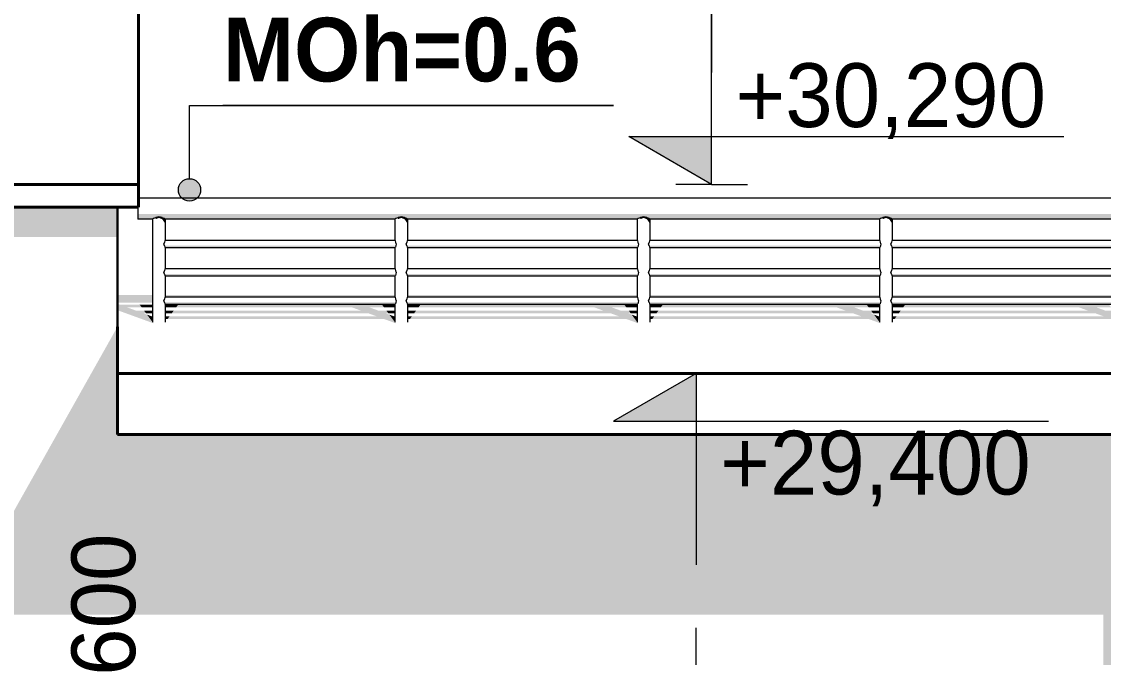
# Model space of a CAD drawing. Extents: x 433743 to 1380979, y -3599 to 36112.
# Drawn here: x 490608 to 495699, y 28062 to 31052 of the extents above; entities that cross this region are included whole.
import ezdxf
from ezdxf.enums import TextEntityAlignment as Align

# ---------------------------------------------------------------- set-up
doc = ezdxf.new("R2010")
doc.units = 0
doc.header["$MEASUREMENT"] = 0
for name, color, linetype, lineweight in [('0_Ном_пера__1', 7, 'Continuous', 13), ('0_Ном_пера__120', 7, 'Continuous', 13), ('Интерьер- Перегородка_Ном_пера__41', 7, 'Continuous', 30), ('Интерьер- Перегородка_Ном_пера__7', 7, 'Continuous', 5), ('Крыши_Ном_пера__61', 7, 'Continuous', 40), ('Крыши_Ном_пера__7', 7, 'Continuous', 5), ('Мебель_Ном_пера__1', 7, 'Continuous', 13), ('Мебель_Ном_пера__7', 7, 'Continuous', 5)]:
    doc.layers.add(name, color=color, linetype=linetype, lineweight=lineweight)
doc.layers.add('0_Ном_пера__98', color=7, linetype='Continuous', lineweight=13, true_color=0x001f3e)
for name, color, linetype in [('Интерьер- Перегородка', 7, 'Continuous'), ('Крыши', 7, 'Continuous'), ('Мебель', 7, 'Continuous')]:
    doc.layers.add(name, color=color, linetype=linetype)
doc.styles.add('СГЕНЕРИР_СТИЛЬ_1', font='')
doc.styles.add('СГЕНЕРИР_СТИЛЬ_2', font='')
doc.styles.add('СГЕНЕРИР_СТИЛЬ_3', font='')
doc.styles.get('СГЕНЕРИР_СТИЛЬ_1').set_extended_font_data('Century Gothic')
doc.styles.get('СГЕНЕРИР_СТИЛЬ_2').set_extended_font_data('Century Gothic', bold=True)
doc.styles.get('СГЕНЕРИР_СТИЛЬ_3').set_extended_font_data('Arial Unicode MS Кириллический')
doc.dimstyles.new('СГЕНЕРИР_СТИЛЬ__1', dxfattribs={"dimtxt": 300, "dimasz": 142.5, "dimexe": 0.18, "dimexo": 300, "dimgap": 0.09, "dimtad": 3, "dimdec": 0, "dimzin": 0, "dimdsep": 46, "dimtxsty": 'СГЕНЕРИР_СТИЛЬ_3', "dimblk": 'ARROWHEAD_6', "dimblk1": 'ARROWHEAD_6', "dimblk2": 'ARROWHEAD_6', "dimcen": 0.09, "dimclrd": 256, "dimclre": 256, "dimclrt": 256, "dimadec": 0, "dimazin": 0, "dimtfac": 1, "dimtdec": 4, "dimtmove": 0, "dimatfit": 3, "dimfxl": 0, "dimtolj": 1, "dimtzin": 0, "dimarcsym": 0})
doc.dimstyles.new('СГЕНЕРИР_СТИЛЬ__2', dxfattribs={"dimtxt": 300, "dimasz": 142.5, "dimexe": 0.18, "dimexo": 300, "dimgap": 0.09, "dimtad": 1, "dimdec": 0, "dimzin": 0, "dimdsep": 46, "dimtxsty": 'СГЕНЕРИР_СТИЛЬ_3', "dimblk": 'ARROWHEAD_6', "dimblk1": 'ARROWHEAD_6', "dimblk2": 'ARROWHEAD_6', "dimcen": 0.09, "dimclrd": 256, "dimclre": 256, "dimclrt": 256, "dimadec": 0, "dimazin": 0, "dimtfac": 1, "dimtdec": 4, "dimtmove": 0, "dimatfit": 3, "dimfxl": 0, "dimtolj": 1, "dimtzin": 0, "dimarcsym": 0})

# ---------------------------------------------------------------- blocks, each defined once
blk = doc.blocks.new('Элемент разреза_694', base_point=(133390.9, 0))
at = {"layer": 'Мебель_Ном_пера__7', "linetype": 'Continuous'}
for points in [[(491154.4, 30129.4), (491238.5, 30129.4), (491239.4, 30130.4), (491254.4, 30134.4), (491269.4, 30130.4), (491270.4, 30129.4), (492378.9, 30129.4), (492379.8, 30130.4), (492394.8, 30134.4), (492409.8, 30130.4), (492410.8, 30129.4), (493519.2, 30129.4), (493520.2, 30130.4), (493535.2, 30134.4), (493550.2, 30130.4), (493551.2, 30129.4), (494659.6, 30129.4), (494660.6, 30130.4), (494675.6, 30134.4), (494690.6, 30130.4), (494691.6, 30129.4), (495800, 30129.4), (495801, 30130.4), (495816, 30134.4), (495831, 30130.4), (495832, 30129.4), (496940.4, 30129.4), (496941.4, 30130.4), (496956.4, 30134.4), (496971.4, 30130.4), (496972.4, 30129.4), (497056.4, 30129.4), (497056.4, 30147.7), (491154.4, 30147.7)], [(491154.4, 30122.7), (491224.4, 30122.7), (491228.5, 30126.7), (491238.5, 30129.4), (491154.4, 30129.4)], [(491224.4, 30122.7), (491224.4, 29638.8), (491228.5, 29633.4), (491228.5, 30126.7)], [(491239.4, 30130.4), (491239.4, 30129.6), (491254.4, 30130.7), (491254.4, 30134.4)], [(491239.4, 30129.6), (491239.4, 30123.2), (491254.4, 30128.9), (491254.4, 30130.7)], [(491269.4, 30130.4), (491254.4, 30134.4), (491254.4, 30128.9), (491269.4, 30123.2)], [(491269.4, 30130.4), (491269.4, 30123.2), (491273.5, 30117.5), (491273.5, 30128.6), (491270.4, 30129.4)], [(492378.9, 30129.4), (491270.4, 30129.4), (491280.4, 30126.7), (491284.4, 30122.7), (492364.8, 30122.7), (492368.9, 30126.7)], [(491273.5, 30117.5), (491280.4, 30107.6), (491280.4, 30126.7), (491273.5, 30128.6)], [(491284.4, 30122.7), (491280.4, 30126.7), (491280.4, 30107.6), (491284.4, 30086.4)], [(492364.8, 30122.7), (492364.8, 30024.3), (492367.2, 30022), (492368.9, 30015.7), (492368.9, 30126.7)], [(492379.8, 30130.4), (492379.8, 30123.2), (492394.8, 30128.9), (492394.8, 30134.4)], [(492409.8, 30130.4), (492394.8, 30134.4), (492394.8, 30128.9), (492409.8, 30123.2)], [(492409.8, 30130.4), (492409.8, 30123.2), (492413.9, 30117.5), (492413.9, 30128.6), (492410.8, 30129.4)], [(492410.8, 30129.4), (492420.8, 30126.7), (492424.8, 30122.7), (493505.2, 30122.7), (493509.2, 30126.7), (493519.2, 30129.4)], [(492420.8, 30126.7), (492413.9, 30128.6), (492413.9, 30117.5), (492420.8, 30107.6)], [(492420.8, 30107.6), (492424.8, 30086.4), (492424.8, 30122.7), (492420.8, 30126.7)], [(493505.2, 30122.7), (493505.2, 30024.3), (493507.6, 30022), (493509.2, 30015.7), (493509.2, 30126.7)], [(493520.2, 30130.4), (493520.2, 30123.2), (493535.2, 30128.9), (493535.2, 30134.4)], [(493535.2, 30128.9), (493550.2, 30123.2), (493550.2, 30130.4), (493535.2, 30134.4)], [(493550.2, 30123.2), (493554.2, 30117.5), (493554.2, 30128.6), (493551.2, 30129.4), (493550.2, 30130.4)], [(493551.2, 30129.4), (493561.2, 30126.7), (493565.2, 30122.7), (494645.6, 30122.7), (494649.6, 30126.7), (494659.6, 30129.4)], [(493554.2, 30117.5), (493561.2, 30107.6), (493561.2, 30126.7), (493554.2, 30128.6)], [(493565.2, 30122.7), (493561.2, 30126.7), (493561.2, 30107.6), (493565.2, 30086.4)], [(494649.6, 30126.7), (494645.6, 30122.7), (494645.6, 30024.3), (494648, 30022), (494649.6, 30015.7)], [(494660.6, 30130.4), (494660.6, 30123.2), (494675.6, 30128.9), (494675.6, 30134.4)], [(494675.6, 30128.9), (494690.6, 30123.2), (494690.6, 30130.4), (494675.6, 30134.4)], [(494690.6, 30123.2), (494694.6, 30117.5), (494694.6, 30128.6), (494691.6, 30129.4), (494690.6, 30130.4)], [(494691.6, 30129.4), (494701.6, 30126.7), (494705.6, 30122.7), (495786, 30122.7), (495790, 30126.7), (495800, 30129.4)], [(494694.6, 30117.5), (494701.6, 30107.6), (494701.6, 30126.7), (494694.6, 30128.6)], [(494701.6, 30126.7), (494701.6, 30107.6), (494705.6, 30086.4), (494705.6, 30122.7)], [(491280.4, 29997.9), (491282.1, 29991.7), (492367.2, 29991.7), (492368.9, 29997.9), (492369, 29998.1), (491280.3, 29998.1)], [(491280.3, 29998.1), (491280.4, 29997.9), (491280.4, 29997.9)], [(491280.4, 29997.9), (491280.4, 29997.9), (491284.4, 29976.7), (491284.4, 29989.3), (491282.1, 29991.7)], [(491284.4, 29989.3), (492364.8, 29989.3), (492367.2, 29991.7), (491282.1, 29991.7)], [(492353.9, 30024.3), (492362.6, 30022), (492367.2, 30022), (492364.8, 30024.3)], [(492368.9, 30015.7), (492367.2, 30022), (492362.6, 30022)], [(492367.2, 29991.7), (492364.8, 29989.3), (492364.8, 29891), (492367.2, 29888.7), (492368.9, 29882.4), (492368.9, 29997.9)], [(492420.8, 29997.9), (492422.5, 29991.7), (493507.6, 29991.7), (493509.2, 29997.9), (493509.4, 29998.1), (492420.7, 29998.1)], [(492420.8, 29997.9), (492420.7, 29998.1), (492420.8, 29997.9)], [(492422.5, 29991.7), (492420.8, 29997.9), (492420.8, 29997.9), (492424.8, 29976.7), (492424.8, 29989.3)], [(492424.8, 29989.3), (493505.2, 29989.3), (493507.6, 29991.7), (492422.5, 29991.7)], [(493494.2, 30024.3), (493503, 30022), (493507.6, 30022), (493505.2, 30024.3)], [(493509.2, 30015.7), (493507.6, 30022), (493503, 30022)], [(493505.2, 29989.3), (493505.2, 29891), (493507.6, 29888.7), (493509.2, 29882.4), (493509.2, 29997.9), (493507.6, 29991.7)], [(493561.2, 29997.9), (493562.9, 29991.7), (494648, 29991.7), (494649.6, 29997.9), (494649.8, 29998.1), (493561, 29998.1)], [(493561, 29998.1), (493561.2, 29997.9), (493561.2, 29997.9)], [(493562.9, 29991.7), (493561.2, 29997.9), (493561.2, 29997.9), (493565.2, 29976.7), (493565.2, 29989.3)], [(493565.2, 29989.3), (494645.6, 29989.3), (494648, 29991.7), (493562.9, 29991.7)], [(494634.6, 30024.3), (494643.4, 30022), (494648, 30022), (494645.6, 30024.3)], [(494649.6, 30015.7), (494648, 30022), (494643.4, 30022)], [(494648, 29991.7), (494645.6, 29989.3), (494645.6, 29891), (494648, 29888.7), (494649.6, 29882.4), (494649.6, 29997.9)], [(494701.6, 29997.9), (494703.3, 29991.7), (495788.3, 29991.7), (495790, 29997.9), (495790.2, 29998.1), (494701.4, 29998.1)], [(494701.4, 29998.1), (494701.6, 29997.9), (494701.6, 29997.9)], [(494701.6, 29997.9), (494701.6, 29997.9), (494705.6, 29976.7), (494705.6, 29989.3), (494703.3, 29991.7)], [(494705.6, 29989.3), (495786, 29989.3), (495788.3, 29991.7), (494703.3, 29991.7)], [(492353.9, 29891), (492362.6, 29888.7), (492367.2, 29888.7), (492364.8, 29891)], [(492368.9, 29882.4), (492367.2, 29888.7), (492362.6, 29888.7)], [(493494.2, 29891), (493503, 29888.7), (493507.6, 29888.7), (493505.2, 29891)], [(493509.2, 29882.4), (493507.6, 29888.7), (493503, 29888.7)], [(494634.6, 29891), (494643.4, 29888.7), (494648, 29888.7), (494645.6, 29891)], [(494649.6, 29882.4), (494648, 29888.7), (494643.4, 29888.7)], [(491280.4, 29864.6), (491282.1, 29858.4), (492367.2, 29858.4), (492368.9, 29864.6), (492369, 29864.8), (491280.3, 29864.8)], [(491280.3, 29864.8), (491280.4, 29864.5), (491280.4, 29864.6)], [(491280.4, 29864.6), (491280.4, 29864.5), (491284.4, 29843.3), (491284.4, 29856), (491282.1, 29858.4)], [(491284.4, 29856), (492364.8, 29856), (492367.2, 29858.4), (491282.1, 29858.4)], [(492364.8, 29856), (492364.8, 29757.7), (492367.2, 29755.3), (492368.9, 29749.1), (492368.9, 29864.6), (492367.2, 29858.4)], [(492420.8, 29864.6), (492422.5, 29858.4), (493507.6, 29858.4), (493509.2, 29864.6), (493509.4, 29864.8), (492420.7, 29864.8)], [(492420.7, 29864.8), (492420.8, 29864.5), (492420.8, 29864.6)], [(492420.8, 29864.5), (492424.8, 29843.3), (492424.8, 29856), (492422.5, 29858.4), (492420.8, 29864.6)], [(492424.8, 29856), (493505.2, 29856), (493507.6, 29858.4), (492422.5, 29858.4)], [(493505.2, 29856), (493505.2, 29757.7), (493507.6, 29755.3), (493509.2, 29749.1), (493509.2, 29864.6), (493507.6, 29858.4)], [(493561.2, 29864.6), (493562.9, 29858.4), (494648, 29858.4), (494649.6, 29864.6), (494649.8, 29864.8), (493561, 29864.8)], [(493561, 29864.8), (493561.2, 29864.5), (493561.2, 29864.6)], [(493562.9, 29858.4), (493561.2, 29864.6), (493561.2, 29864.5), (493565.2, 29843.3), (493565.2, 29856)], [(493565.2, 29856), (494645.6, 29856), (494648, 29858.4), (493562.9, 29858.4)], [(494645.6, 29757.7), (494648, 29755.3), (494649.6, 29749.1), (494649.6, 29864.6), (494648, 29858.4), (494645.6, 29856)], [(494701.6, 29864.6), (494703.3, 29858.4), (495788.3, 29858.4), (495790, 29864.6), (495790.2, 29864.8), (494701.4, 29864.8)], [(494701.4, 29864.8), (494701.6, 29864.5), (494701.6, 29864.6)], [(494701.6, 29864.6), (494701.6, 29864.5), (494705.6, 29843.3), (494705.6, 29856), (494703.3, 29858.4)], [(494705.6, 29856), (495786, 29856), (495788.3, 29858.4), (494703.3, 29858.4)], [(491280.4, 29731.3), (491282.1, 29725), (492367.2, 29725), (492368.9, 29731.3), (492369, 29731.4), (491280.3, 29731.4)], [(491280.3, 29731.4), (491280.4, 29731.2), (491280.4, 29731.3)], [(491280.4, 29731.2), (491284.4, 29710), (491284.4, 29722.7), (491282.1, 29725), (491280.4, 29731.3)], [(492364.8, 29757.7), (492353.9, 29757.7), (492362.6, 29755.3), (492367.2, 29755.3)], [(492368.9, 29749.1), (492367.2, 29755.3), (492362.6, 29755.3)], [(492364.8, 29638.8), (492368.9, 29633.4), (492368.9, 29731.3), (492367.2, 29725), (492364.8, 29722.7)], [(492420.8, 29731.3), (492422.5, 29725), (493507.6, 29725), (493509.2, 29731.3), (493509.4, 29731.4), (492420.7, 29731.4)], [(492420.8, 29731.3), (492420.7, 29731.4), (492420.8, 29731.2)], [(492420.8, 29731.3), (492420.8, 29731.2), (492424.8, 29710), (492424.8, 29722.7), (492422.5, 29725)], [(493494.2, 29757.7), (493503, 29755.3), (493507.6, 29755.3), (493505.2, 29757.7)], [(493509.2, 29749.1), (493507.6, 29755.3), (493503, 29755.3)], [(493505.2, 29638.8), (493509.2, 29633.4), (493509.2, 29731.3), (493507.6, 29725), (493505.2, 29722.7)], [(493561.2, 29731.3), (493562.9, 29725), (494648, 29725), (494649.6, 29731.3), (494649.8, 29731.4), (493561, 29731.4)], [(493561, 29731.4), (493561.2, 29731.2), (493561.2, 29731.3)], [(493562.9, 29725), (493561.2, 29731.3), (493561.2, 29731.2), (493565.2, 29710), (493565.2, 29722.7)], [(494645.6, 29757.7), (494634.6, 29757.7), (494643.4, 29755.3), (494648, 29755.3)], [(494649.6, 29749.1), (494648, 29755.3), (494643.4, 29755.3)], [(494648, 29725), (494645.6, 29722.7), (494645.6, 29638.8), (494649.6, 29633.4), (494649.6, 29731.3)], [(494701.6, 29731.3), (494703.3, 29725), (495788.3, 29725), (495790, 29731.3), (495790.2, 29731.4), (494701.4, 29731.4)], [(494701.4, 29731.4), (494701.6, 29731.2), (494701.6, 29731.3)], [(494701.6, 29731.2), (494705.6, 29710), (494705.6, 29722.7), (494703.3, 29725), (494701.6, 29731.3)], [(491284.4, 29722.7), (492364.8, 29722.7), (492367.2, 29725), (491282.1, 29725)], [(492424.8, 29722.7), (493505.2, 29722.7), (493507.6, 29725), (492422.5, 29725)], [(493565.2, 29722.7), (494645.6, 29722.7), (494648, 29725), (493562.9, 29725)], [(494705.6, 29722.7), (495786, 29722.7), (495788.3, 29725), (494703.3, 29725)]]:
    blk.add_hatch(color=256, dxfattribs=at).paths.add_polyline_path(points, flags=0)
at = {"layer": 'Мебель_Ном_пера__1', "linetype": 'Continuous'}
for p, q in [((497056.4, 30222.7), (491158.9, 30222.7)), ((491154.4, 30180.1), (491154.4, 30172.7)), ((491154.4, 30172.7), (491154.4, 30147.7)), ((491154.4, 30147.7), (491154.4, 30129.4)), ((491154.4, 30129.4), (491154.4, 30122.7)), ((491224.5, 30122.7), (491154.4, 30122.7)), ((491228.5, 30126.7), (491224.4, 30122.7)), ((491224.4, 30122.7), (491224.4, 29638.8)), ((491238.5, 30129.4), (491228.5, 30126.7)), ((491239.4, 30130.4), (491238.5, 30129.4)), ((491254.4, 30134.4), (491239.4, 30130.4)), ((491269.4, 30130.4), (491254.4, 30134.4)), ((491270.4, 30129.4), (491269.4, 30130.4)), ((491280.4, 30126.7), (491270.4, 30129.4)), ((491284.4, 30122.7), (491280.4, 30126.7)), ((491284.4, 30122.7), (491284.4, 30024.3)), ((492364.9, 30122.7), (491284.4, 30122.7)), ((492368.9, 30126.7), (492364.8, 30122.7)), ((492364.8, 30122.7), (492364.8, 30024.3)), ((492378.9, 30129.4), (492368.9, 30126.7)), ((492379.8, 30130.4), (492378.9, 30129.4)), ((492394.8, 30134.4), (492379.8, 30130.4)), ((492409.8, 30130.4), (492394.8, 30134.4)), ((492410.8, 30129.4), (492409.8, 30130.4)), ((492420.8, 30126.7), (492410.8, 30129.4)), ((492424.8, 30122.7), (492420.8, 30126.7)), ((492424.8, 30122.7), (492424.8, 30024.3)), ((493505.2, 30122.7), (492424.8, 30122.7)), ((493509.2, 30126.7), (493505.2, 30122.7)), ((493505.2, 30122.7), (493505.2, 30024.3)), ((493519.2, 30129.4), (493509.2, 30126.7)), ((493520.2, 30130.4), (493519.2, 30129.4)), ((493535.2, 30134.4), (493520.2, 30130.4)), ((493550.2, 30130.4), (493535.2, 30134.4)), ((493551.2, 30129.4), (493550.2, 30130.4)), ((493561.2, 30126.7), (493551.2, 30129.4)), ((493565.2, 30122.7), (493561.2, 30126.7)), ((493565.2, 30122.7), (493565.2, 30024.3)), ((494645.6, 30122.7), (493565.2, 30122.7)), ((494649.6, 30126.7), (494645.6, 30122.7)), ((494645.6, 30122.7), (494645.6, 30024.3)), ((494659.6, 30129.4), (494649.6, 30126.7)), ((494660.6, 30130.4), (494659.6, 30129.4)), ((494675.6, 30134.4), (494660.6, 30130.4)), ((494690.6, 30130.4), (494675.6, 30134.4)), ((494691.6, 30129.4), (494690.6, 30130.4)), ((494701.6, 30126.7), (494691.6, 30129.4)), ((494705.6, 30122.7), (494701.6, 30126.7)), ((494705.6, 30122.7), (494705.6, 30024.3)), ((495786, 30122.7), (494705.6, 30122.7)), ((491280.3, 30015.6), (491277.9, 30006.8)), ((491280.3, 29998.1), (491277.9, 30006.8)), ((491280.4, 30015.7), (491280.3, 30015.6)), ((491280.4, 29997.9), (491280.3, 29998.1)), ((491282.1, 30022), (491280.4, 30015.7)), ((491280.4, 29997.9), (491282.1, 29991.7)), ((491284.4, 30024.3), (491282.1, 30022)), ((491284.4, 29989.3), (491282.1, 29991.7)), ((491284.4, 30024.3), (492364.8, 30024.3)), ((491284.4, 29989.4), (491284.4, 29891)), ((491284.4, 29989.3), (492364.8, 29989.3)), ((492367.2, 30022), (492364.8, 30024.3)), ((492364.8, 29989.3), (492367.2, 29991.7)), ((492364.8, 29989.4), (492364.8, 29891)), ((492368.9, 30015.7), (492367.2, 30022)), ((492368.9, 29997.9), (492367.2, 29991.7)), ((492369, 30015.6), (492368.9, 30015.7)), ((492369, 29998.1), (492368.9, 29997.9)), ((492371.4, 30006.8), (492369, 30015.6)), ((492371.4, 30006.8), (492369, 29998.1)), ((492420.7, 30015.6), (492418.3, 30006.8)), ((492420.7, 29998.1), (492418.3, 30006.8)), ((492420.8, 30015.7), (492420.7, 30015.6)), ((492420.8, 29997.9), (492420.7, 29998.1)), ((492422.5, 30022), (492420.8, 30015.7)), ((492420.8, 29997.9), (492422.5, 29991.7)), ((492424.8, 30024.3), (492422.5, 30022)), ((492424.8, 29989.3), (492422.5, 29991.7)), ((492424.8, 30024.3), (493505.2, 30024.3)), ((492424.8, 29989.4), (492424.8, 29891)), ((492424.8, 29989.3), (493505.2, 29989.3)), ((493507.6, 30022), (493505.2, 30024.3)), ((493505.2, 29989.3), (493507.6, 29991.7)), ((493505.2, 29989.4), (493505.2, 29891)), ((493509.2, 30015.7), (493507.6, 30022)), ((493509.2, 29997.9), (493507.6, 29991.7)), ((493509.4, 30015.6), (493509.2, 30015.7)), ((493509.4, 29998.1), (493509.2, 29997.9)), ((493511.7, 30006.8), (493509.4, 30015.6)), ((493511.7, 30006.8), (493509.4, 29998.1)), ((493561, 30015.6), (493558.7, 30006.8)), ((493561, 29998.1), (493558.7, 30006.8)), ((493561.2, 30015.7), (493561, 30015.6)), ((493561.2, 29997.9), (493561, 29998.1)), ((493562.9, 30022), (493561.2, 30015.7)), ((493561.2, 29997.9), (493562.9, 29991.7)), ((493565.2, 30024.3), (493562.9, 30022)), ((493565.2, 29989.3), (493562.9, 29991.7)), ((493565.2, 30024.3), (494645.6, 30024.3)), ((493565.2, 29989.4), (493565.2, 29891)), ((493565.2, 29989.3), (494645.6, 29989.3)), ((494648, 30022), (494645.6, 30024.3)), ((494645.6, 29989.3), (494648, 29991.7)), ((494645.6, 29989.4), (494645.6, 29891)), ((494649.6, 30015.7), (494648, 30022)), ((494649.6, 29997.9), (494648, 29991.7)), ((494649.8, 30015.6), (494649.6, 30015.7)), ((494649.8, 29998.1), (494649.6, 29997.9)), ((494652.1, 30006.8), (494649.8, 30015.6)), ((494652.1, 30006.8), (494649.8, 29998.1)), ((494701.4, 30015.6), (494699.1, 30006.8)), ((494701.4, 29998.1), (494699.1, 30006.8)), ((494701.6, 30015.7), (494701.4, 30015.6)), ((494701.6, 29997.9), (494701.4, 29998.1)), ((494703.3, 30022), (494701.6, 30015.7)), ((494701.6, 29997.9), (494703.3, 29991.7)), ((494705.6, 30024.3), (494703.3, 30022)), ((494705.6, 29989.3), (494703.3, 29991.7)), ((494705.6, 30024.3), (495786, 30024.3)), ((494705.6, 29989.4), (494705.6, 29891)), ((494705.6, 29989.3), (495786, 29989.3)), ((491280.3, 29882.3), (491277.9, 29873.5)), ((491280.4, 29882.4), (491280.3, 29882.3)), ((491282.1, 29888.7), (491280.4, 29882.4)), ((491284.4, 29891), (491282.1, 29888.7)), ((491284.4, 29891), (492364.8, 29891)), ((492367.2, 29888.7), (492364.8, 29891)), ((492368.9, 29882.4), (492367.2, 29888.7)), ((492369, 29882.3), (492368.9, 29882.4)), ((492371.4, 29873.5), (492369, 29882.3)), ((492420.7, 29882.3), (492418.3, 29873.5)), ((492420.8, 29882.4), (492420.7, 29882.3)), ((492422.5, 29888.7), (492420.8, 29882.4)), ((492424.8, 29891), (492422.5, 29888.7)), ((492424.8, 29891), (493505.2, 29891)), ((493507.6, 29888.7), (493505.2, 29891)), ((493509.2, 29882.4), (493507.6, 29888.7)), ((493509.4, 29882.3), (493509.2, 29882.4)), ((493511.7, 29873.5), (493509.4, 29882.3)), ((493561, 29882.3), (493558.7, 29873.5)), ((493561.2, 29882.4), (493561, 29882.3)), ((493562.9, 29888.7), (493561.2, 29882.4)), ((493565.2, 29891), (493562.9, 29888.7)), ((493565.2, 29891), (494645.6, 29891)), ((494648, 29888.7), (494645.6, 29891)), ((494649.6, 29882.4), (494648, 29888.7)), ((494649.8, 29882.3), (494649.6, 29882.4)), ((494652.1, 29873.5), (494649.8, 29882.3)), ((494701.4, 29882.3), (494699.1, 29873.5)), ((494701.6, 29882.4), (494701.4, 29882.3)), ((494703.3, 29888.7), (494701.6, 29882.4)), ((494705.6, 29891), (494703.3, 29888.7)), ((494705.6, 29891), (495786, 29891)), ((491280.3, 29864.8), (491277.9, 29873.5)), ((491280.4, 29864.6), (491280.3, 29864.8)), ((491280.4, 29864.6), (491282.1, 29858.4)), ((491284.4, 29856), (491282.1, 29858.4)), ((491284.4, 29856), (491284.4, 29757.7)), ((491284.4, 29856), (492364.8, 29856)), ((492364.8, 29856), (492367.2, 29858.4)), ((492364.8, 29856), (492364.8, 29757.7)), ((492368.9, 29864.6), (492367.2, 29858.4)), ((492369, 29864.8), (492368.9, 29864.6)), ((492371.4, 29873.5), (492369, 29864.8)), ((492420.7, 29864.8), (492418.3, 29873.5)), ((492420.8, 29864.6), (492420.7, 29864.8)), ((492420.8, 29864.6), (492422.5, 29858.4)), ((492424.8, 29856), (492422.5, 29858.4)), ((492424.8, 29856), (492424.8, 29757.7)), ((492424.8, 29856), (493505.2, 29856)), ((493505.2, 29856), (493507.6, 29858.4)), ((493505.2, 29856), (493505.2, 29757.7)), ((493509.2, 29864.6), (493507.6, 29858.4)), ((493509.4, 29864.8), (493509.2, 29864.6)), ((493511.7, 29873.5), (493509.4, 29864.8)), ((493561, 29864.8), (493558.7, 29873.5)), ((493561.2, 29864.6), (493561, 29864.8)), ((493561.2, 29864.6), (493562.9, 29858.4)), ((493565.2, 29856), (493562.9, 29858.4)), ((493565.2, 29856), (493565.2, 29757.7)), ((493565.2, 29856), (494645.6, 29856)), ((494645.6, 29856), (494648, 29858.4)), ((494645.6, 29856), (494645.6, 29757.7)), ((494649.6, 29864.6), (494648, 29858.4)), ((494649.8, 29864.8), (494649.6, 29864.6)), ((494652.1, 29873.5), (494649.8, 29864.8)), ((494701.4, 29864.8), (494699.1, 29873.5)), ((494701.6, 29864.6), (494701.4, 29864.8)), ((494701.6, 29864.6), (494703.3, 29858.4)), ((494705.6, 29856), (494703.3, 29858.4)), ((494705.6, 29856), (494705.6, 29757.7)), ((494705.6, 29856), (495786, 29856)), ((491280.3, 29748.9), (491277.9, 29740.2)), ((491280.3, 29731.4), (491277.9, 29740.2)), ((491280.4, 29749.1), (491280.3, 29748.9)), ((491280.4, 29731.3), (491280.3, 29731.4)), ((491282.1, 29755.3), (491280.4, 29749.1)), ((491280.4, 29731.3), (491282.1, 29725)), ((491284.4, 29757.7), (491282.1, 29755.3)), ((491284.4, 29757.7), (492364.8, 29757.7)), ((492367.2, 29755.3), (492364.8, 29757.7)), ((492368.9, 29749.1), (492367.2, 29755.3)), ((492368.9, 29731.3), (492367.2, 29725)), ((492369, 29748.9), (492368.9, 29749.1)), ((492369, 29731.4), (492368.9, 29731.3)), ((492371.4, 29740.2), (492369, 29748.9)), ((492371.4, 29740.2), (492369, 29731.4)), ((492420.7, 29748.9), (492418.3, 29740.2)), ((492420.7, 29731.4), (492418.3, 29740.2)), ((492420.8, 29749.1), (492420.7, 29748.9)), ((492420.8, 29731.3), (492420.7, 29731.4)), ((492422.5, 29755.3), (492420.8, 29749.1)), ((492420.8, 29731.3), (492422.5, 29725)), ((492424.8, 29757.7), (492422.5, 29755.3)), ((492424.8, 29757.7), (493505.2, 29757.7)), ((493507.6, 29755.3), (493505.2, 29757.7)), ((493509.2, 29749.1), (493507.6, 29755.3)), ((493509.2, 29731.3), (493507.6, 29725)), ((493509.4, 29748.9), (493509.2, 29749.1)), ((493509.4, 29731.4), (493509.2, 29731.3)), ((493511.7, 29740.2), (493509.4, 29748.9)), ((493511.7, 29740.2), (493509.4, 29731.4)), ((493561, 29748.9), (493558.7, 29740.2)), ((493561, 29731.4), (493558.7, 29740.2)), ((493561.2, 29749.1), (493561, 29748.9)), ((493561.2, 29731.3), (493561, 29731.4)), ((493562.9, 29755.3), (493561.2, 29749.1)), ((493561.2, 29731.3), (493562.9, 29725)), ((493565.2, 29757.7), (493562.9, 29755.3)), ((493565.2, 29757.7), (494645.6, 29757.7)), ((494648, 29755.3), (494645.6, 29757.7)), ((494649.6, 29749.1), (494648, 29755.3)), ((494649.6, 29731.3), (494648, 29725)), ((494649.8, 29748.9), (494649.6, 29749.1)), ((494649.8, 29731.4), (494649.6, 29731.3)), ((494652.1, 29740.2), (494649.8, 29748.9)), ((494652.1, 29740.2), (494649.8, 29731.4)), ((494701.4, 29748.9), (494699.1, 29740.2)), ((494701.4, 29731.4), (494699.1, 29740.2)), ((494701.6, 29749.1), (494701.4, 29748.9)), ((494701.6, 29731.3), (494701.4, 29731.4)), ((494703.3, 29755.3), (494701.6, 29749.1)), ((494701.6, 29731.3), (494703.3, 29725)), ((494705.6, 29757.7), (494703.3, 29755.3)), ((494705.6, 29757.7), (495786, 29757.7)), ((491284.4, 29722.7), (491282.1, 29725)), ((491284.4, 29722.7), (491284.4, 29638.8)), ((491284.4, 29722.7), (492364.8, 29722.7)), ((492364.8, 29722.7), (492367.2, 29725)), ((492364.8, 29722.7), (492364.8, 29638.8)), ((492424.8, 29722.7), (492422.5, 29725)), ((492424.8, 29722.7), (492424.8, 29638.8)), ((492424.8, 29722.7), (493505.2, 29722.7)), ((493505.2, 29722.7), (493507.6, 29725)), ((493505.2, 29722.7), (493505.2, 29638.8)), ((493565.2, 29722.7), (493562.9, 29725)), ((493565.2, 29722.7), (493565.2, 29638.8)), ((493565.2, 29722.7), (494645.6, 29722.7)), ((494645.6, 29722.7), (494648, 29725)), ((494645.6, 29722.7), (494645.6, 29638.8)), ((494705.6, 29722.7), (494703.3, 29725)), ((494705.6, 29722.7), (494705.6, 29638.8)), ((494705.6, 29722.7), (495786, 29722.7))]:
    blk.add_line(p, q, dxfattribs=at)
blk = doc.blocks.new('Элемент разреза_140', base_point=(133390.9, 0))
at = {"layer": 'Крыши_Ном_пера__61', "linetype": 'Continuous'}
for p, q in [((491158.9, 31713.3), (490448.9, 31713.3)), ((490448.9, 31713.3), (490448.9, 30286.5)), ((491158.9, 30286.5), (491158.9, 31713.3)), ((490448.9, 30286.5), (491158.9, 30286.5)), ((490448.9, 30180.1), (490448.9, 30286.5)), ((491158.9, 30180.1), (491158.9, 30286.5)), ((490448.9, 30180.1), (491158.9, 30180.1))]:
    blk.add_line(p, q, dxfattribs=at)
blk = doc.blocks.new('Элемент разреза_142', base_point=(133390.9, 0))
at = {"layer": 'Крыши_Ном_пера__7', "linetype": 'Continuous'}
for points in [[(491058.9, 29765.8), (491058.9, 29730.5), (491157, 29730.5), (491131, 29765.8)], [(491224.4, 29765.8), (491131, 29765.8), (491157, 29730.5), (491224.4, 29730.5)], [(491284.4, 29765.8), (491284.4, 29757.7), (491371.9, 29757.7), (491377.9, 29765.8)], [(491377.9, 29765.8), (491371.9, 29757.7), (492277.4, 29757.7), (492271.4, 29765.8)], [(492364.8, 29765.8), (492271.4, 29765.8), (492277.4, 29757.7), (492364.8, 29757.7)], [(492424.8, 29757.7), (492512.3, 29757.7), (492518.3, 29765.8), (492424.8, 29765.8)], [(492518.3, 29765.8), (492512.3, 29757.7), (493417.7, 29757.7), (493411.8, 29765.8)], [(493505.2, 29765.8), (493411.8, 29765.8), (493417.7, 29757.7), (493505.2, 29757.7)], [(493565.2, 29757.7), (493652.7, 29757.7), (493658.7, 29765.8), (493565.2, 29765.8)], [(493658.7, 29765.8), (493652.7, 29757.7), (494558.1, 29757.7), (494552.2, 29765.8)], [(494645.6, 29765.8), (494552.2, 29765.8), (494558.1, 29757.7), (494645.6, 29757.7)], [(494799, 29765.8), (494705.6, 29765.8), (494705.6, 29757.7), (494793.1, 29757.7)], [(494793.1, 29757.7), (495698.5, 29757.7), (495692.6, 29765.8), (494799, 29765.8)], [(495692.6, 29765.8), (495698.5, 29757.7), (495786, 29757.7), (495786, 29765.8)], [(491058.9, 29724.9), (491058.9, 29695.1), (491228.5, 29633.4), (491198.5, 29674.1), (491180.4, 29680.7), (491193.6, 29680.7), (491184.5, 29693), (491146.5, 29693), (491105.4, 29708), (491173.5, 29708), (491164.4, 29720.3), (491071.5, 29720.3)], [(491164.4, 29720.3), (491173.5, 29708), (491224.4, 29708), (491224.4, 29720.3)], [(491184.5, 29693), (491193.6, 29680.7), (491224.4, 29680.7), (491224.4, 29693)], [(491284.4, 29708), (491335.4, 29708), (491344.4, 29720.3), (491284.4, 29720.3)], [(491324.4, 29693), (491284.4, 29693), (491284.4, 29680.7), (491315.3, 29680.7)], [(491304.3, 29665.8), (491295.2, 29653.4), (492313.8, 29653.4), (492368.9, 29633.4), (492338.9, 29674.1), (492320.8, 29680.7), (492334, 29680.7), (492324.9, 29693), (492286.9, 29693), (492245.8, 29708), (492313.9, 29708), (492304.8, 29720.3), (492211.9, 29720.3), (492205.5, 29722.7), (492123.5, 29722.7), (492129.9, 29720.3), (491344.4, 29720.3), (491335.4, 29708), (492163.9, 29708), (492204.9, 29693), (491324.4, 29693), (491315.3, 29680.7), (492238.9, 29680.7), (492279.9, 29665.8)], [(492364.8, 29720.3), (492304.8, 29720.3), (492313.9, 29708), (492364.8, 29708)], [(492364.8, 29693), (492324.9, 29693), (492334, 29680.7), (492364.8, 29680.7)], [(492424.8, 29708), (492475.7, 29708), (492484.8, 29720.3), (492424.8, 29720.3)], [(492464.7, 29693), (492424.8, 29693), (492424.8, 29680.7), (492455.6, 29680.7)], [(492444.7, 29665.8), (492435.6, 29653.4), (493454.2, 29653.4), (493509.2, 29633.4), (493479.2, 29674.1), (493461.2, 29680.7), (493474.4, 29680.7), (493465.3, 29693), (493427.3, 29693), (493386.2, 29708), (493454.3, 29708), (493445.2, 29720.3), (493352.3, 29720.3), (493345.9, 29722.7), (493263.9, 29722.7), (493270.3, 29720.3), (492484.8, 29720.3), (492475.7, 29708), (493304.3, 29708), (493345.3, 29693), (492464.7, 29693), (492455.6, 29680.7), (493379.2, 29680.7), (493420.3, 29665.8)], [(493505.2, 29720.3), (493445.2, 29720.3), (493454.3, 29708), (493505.2, 29708)], [(493465.3, 29693), (493474.4, 29680.7), (493505.2, 29680.7), (493505.2, 29693)], [(493565.2, 29708), (493616.1, 29708), (493625.2, 29720.3), (493565.2, 29720.3)], [(493605.1, 29693), (493565.2, 29693), (493565.2, 29680.7), (493596, 29680.7)], [(493585, 29665.8), (493575.9, 29653.4), (494594.6, 29653.4), (494649.6, 29633.4), (494619.6, 29674.1), (494601.6, 29680.7), (494614.8, 29680.7), (494605.7, 29693), (494567.6, 29693), (494526.6, 29708), (494594.7, 29708), (494585.6, 29720.3), (494492.7, 29720.3), (494486.3, 29722.7), (494404.3, 29722.7), (494410.7, 29720.3), (493625.2, 29720.3), (493616.1, 29708), (494444.6, 29708), (494485.7, 29693), (493605.1, 29693), (493596, 29680.7), (494519.6, 29680.7), (494560.7, 29665.8)], [(494645.6, 29720.3), (494585.6, 29720.3), (494594.7, 29708), (494645.6, 29708)], [(494605.7, 29693), (494614.8, 29680.7), (494645.6, 29680.7), (494645.6, 29693)], [(494705.6, 29708), (494756.5, 29708), (494765.6, 29720.3), (494705.6, 29720.3)], [(494745.5, 29693), (494705.6, 29693), (494705.6, 29680.7), (494736.4, 29680.7)], [(494716.3, 29653.4), (495735, 29653.4), (495790, 29633.4), (495760, 29674.1), (495742, 29680.7), (495755.2, 29680.7), (495746.1, 29693), (495708, 29693), (495667, 29708), (495735.1, 29708), (495726, 29720.3), (495633, 29720.3), (495626.6, 29722.7), (495544.7, 29722.7), (495551.1, 29720.3), (494765.6, 29720.3), (494756.5, 29708), (495585, 29708), (495626.1, 29693), (494745.5, 29693), (494736.4, 29680.7), (495660, 29680.7), (495701.1, 29665.8), (494725.4, 29665.8)], [(491198.5, 29674.1), (491224.4, 29638.8), (491224.4, 29665.8), (491221.5, 29665.8)], [(491304.3, 29665.8), (491284.4, 29665.8), (491284.4, 29653.4), (491295.2, 29653.4)], [(492338.9, 29674.1), (492364.8, 29638.8), (492364.8, 29665.8), (492361.9, 29665.8)], [(492444.7, 29665.8), (492424.8, 29665.8), (492424.8, 29653.4), (492435.6, 29653.4)], [(493479.2, 29674.1), (493505.2, 29638.8), (493505.2, 29665.8), (493502.2, 29665.8)], [(493585, 29665.8), (493565.2, 29665.8), (493565.2, 29653.4), (493575.9, 29653.4)], [(494642.6, 29665.8), (494619.6, 29674.1), (494645.6, 29638.8), (494645.6, 29665.8)], [(494705.6, 29665.8), (494705.6, 29653.4), (494716.3, 29653.4), (494725.4, 29665.8)]]:
    blk.add_hatch(color=256, dxfattribs=at).paths.add_polyline_path(points, flags=0)
at = {"layer": 'Крыши_Ном_пера__61', "linetype": 'Continuous'}
for p, q in [((491058.9, 29397.9), (491058.9, 29616.3)), ((491058.9, 29397.9), (491058.9, 29110.6)), ((497198.9, 29397.9), (491058.9, 29397.9)), ((497198.9, 29110.6), (491058.9, 29110.6))]:
    blk.add_line(p, q, dxfattribs=at)
blk = doc.blocks.new('Элемент разреза_388', base_point=(133390.9, 0))
at = {"layer": 'Интерьер- Перегородка_Ном_пера__7', "linetype": 'Continuous'}
for points in [[(491058.9, 30180.1), (490548.9, 30180.1), (490548.9, 30038.7), (491058.9, 30038.7)], [(491058.9, 29616.3), (490556.9, 28723.6), (490556.9, 28262.1), (495698.9, 28262.1), (495698.9, 27900), (497198.9, 27900), (497198.9, 29110.6), (491058.9, 29110.6), (491058.9, 29329), (491058.9, 29397.9)]]:
    blk.add_hatch(color=256, dxfattribs=at).paths.add_polyline_path(points, flags=0)
at = {"layer": 'Интерьер- Перегородка_Ном_пера__41', "linetype": 'Continuous'}
blk.add_line((491058.9, 30180.1), (491058.9, 29616.3), dxfattribs=at)
blk = doc.blocks.new('Элемент разреза_491', base_point=(133390.9, 0))
at = {"layer": 'Интерьер- Перегородка_Ном_пера__7', "linetype": 'Continuous'}
for points in [[(490548.9, 33060), (490548.9, 32918.6), (491058.9, 32918.6), (491058.9, 33060)], [(491058.9, 32460), (490548.9, 32460), (490548.9, 32318.6), (491058.9, 32318.6)], [(491058.9, 29630.8), (491058.9, 30180.1)]]:
    blk.add_hatch(color=256, dxfattribs=at).paths.add_polyline_path(points, flags=0)
at = {"layer": 'Интерьер- Перегородка_Ном_пера__41', "linetype": 'Continuous'}
for p, q in [((490548.9, 33060), (490548.9, 32560)), ((491058.9, 33060), (491058.9, 32560)), ((490548.9, 31713.3), (490548.9, 32460)), ((491058.9, 31713.3), (491058.9, 32460)), ((491058.9, 30180.1), (491058.9, 29801.9))]:
    blk.add_line(p, q, dxfattribs=at)
blk = doc.blocks.new('Линейный размер_7', base_point=(493782.9, 900))
at = {"layer": '0_Ном_пера__98', "linetype": 'Continuous'}
blk.add_hatch(color=256, dxfattribs=at).paths.add_polyline_path([(493782.9, 29397.9), (493393.6, 29172.9), (493782.9, 29172.9)], flags=0)
for p, q in [((493782.9, 29397.9), (493393.6, 29172.9)), ((493782.9, 29397.9), (493614.1, 29397.9)), ((493782.9, 29397.9), (493951.6, 29397.9)), ((493782.9, 29397.9), (493782.9, 28497.9)), ((493393.6, 29172.9), (493782.9, 29172.9)), ((493782.9, 29172.9), (495439.9, 29172.9)), ((493782.9, 27300), (493782.9, 28200))]:
    blk.add_line(p, q, dxfattribs=at)
at = {"layer": '0_Ном_пера__98', "insert": (493895.4, 29127.9), "char_height": 300, "attachment_point": 1, "style": 'СГЕНЕРИР_СТИЛЬ_1'}
blk.add_mtext('{+29,400}', dxfattribs=at)
blk = doc.blocks.new('Линейный размер_20', base_point=(493855.1, 30286.5))
at = {"layer": '0_Ном_пера__98', "linetype": 'Continuous'}
for points in [[(493855.1, 31713.3), (493465.8, 31488.3), (493855.1, 31488.3)], [(493855.1, 30286.5), (493465.8, 30511.5), (493855.1, 30511.5)]]:
    blk.add_hatch(color=256, dxfattribs=at).paths.add_polyline_path(points, flags=0)
for p, q in [((493855.1, 31713.3), (493465.8, 31488.3)), ((493855.1, 31713.3), (493686.3, 31713.3)), ((493855.1, 31713.3), (494023.8, 31713.3)), ((493855.1, 31713.3), (493855.1, 30813.3)), ((493465.8, 31488.3), (493855.1, 31488.3)), ((493855.1, 31488.3), (495512.1, 31488.3)), ((493855.1, 30286.5), (493855.1, 31186.5)), ((493855.1, 30286.5), (493465.8, 30511.5)), ((493465.8, 30511.5), (493855.1, 30511.5)), ((493855.1, 30511.5), (495512.1, 30511.5)), ((493855.1, 30286.5), (493686.3, 30286.5)), ((493855.1, 30286.5), (494023.8, 30286.5))]:
    blk.add_line(p, q, dxfattribs=at)
at = {"layer": '0_Ном_пера__98', "char_height": 300, "attachment_point": 1, "style": 'СГЕНЕРИР_СТИЛЬ_1'}
for s, insert in [('{+31,710}', (493967.6, 31443.3)), ('{+30,290}', (493967.6, 30856.5))]:
    blk.add_mtext(s, dxfattribs=dict(at, insert=insert))
blk = doc.blocks.new('*D1039', base_point=(133390.9, 0))
at = {"layer": '0_Ном_пера__98', "linetype": 'Continuous'}
for p, q in [((491202.7, 27900), (491202.7, 28012.5)), ((491277.7, 27825), (491127.7, 27975)), ((491343.3, 27900), (491062.1, 27900)), ((491202.7, 27300), (491202.7, 27900)), ((491127.7, 27375), (491277.7, 27225)), ((491343.3, 27300), (491062.1, 27300))]:
    blk.add_line(p, q, dxfattribs=at)
at = {"layer": '0_Ном_пера__98', "insert": (490842.7, 27975), "char_height": 300, "attachment_point": 1, "rotation": 90, "style": 'СГЕНЕРИР_СТИЛЬ_1'}
blk.add_mtext('{600}', dxfattribs=at)
blk = doc.blocks.new('ARROWHEAD_6')
at = {"linetype": 'Continuous'}
for p, q in [((-0.5, -0.5), (0.5, 0.5)), ((0, 0), (-1, 0))]:
    blk.add_line(p, q, dxfattribs=at)
blk = doc.blocks.new('*D1059', base_point=(133390.9, 0))
at = {"layer": '0_Ном_пера__98', "linetype": 'Continuous'}
for p, q in [((469625.5, 27900), (469625.5, 28012.5)), ((469700.5, 27825), (469550.5, 27975)), ((469766.2, 27900), (469484.9, 27900)), ((469625.5, 27300), (469625.5, 27900)), ((469550.5, 27375), (469700.5, 27225)), ((469766.2, 27300), (469484.9, 27300))]:
    blk.add_line(p, q, dxfattribs=at)
at = {"layer": '0_Ном_пера__98', "insert": (469685.5, 27975), "char_height": 300, "attachment_point": 1, "rotation": 90, "style": 'СГЕНЕРИР_СТИЛЬ_1'}
blk.add_mtext('{600}', dxfattribs=at)
blk = doc.blocks.new('*D1079', base_point=(133390.9, 0))
at = {"layer": '0_Ном_пера__98', "linetype": 'Continuous'}
for p, q in [((452887.4, 27900), (452887.4, 28012.5)), ((452962.4, 27825), (452812.4, 27975)), ((453028, 27900), (452746.7, 27900)), ((452887.4, 27300), (452887.4, 27900)), ((452812.4, 27375), (452962.4, 27225)), ((453028, 27300), (452746.7, 27300))]:
    blk.add_line(p, q, dxfattribs=at)
at = {"layer": '0_Ном_пера__98', "insert": (452947.4, 27975), "char_height": 300, "attachment_point": 1, "rotation": 90, "style": 'СГЕНЕРИР_СТИЛЬ_1'}
blk.add_mtext('{600}', dxfattribs=at)
blk = doc.blocks.new('*D1098', base_point=(133390.9, 0))
at = {"layer": '0_Ном_пера__98', "linetype": 'Continuous'}
for p, q in [((446940.8, 29775), (447090.8, 29625)), ((447315.8, 29700), (446875.2, 29700)), ((447015.8, 27900), (447015.8, 29700)), ((446940.8, 27975), (447090.8, 27825)), ((447315.8, 27900), (446875.2, 27900))]:
    blk.add_line(p, q, dxfattribs=at)
at = {"layer": '0_Ном_пера__98', "insert": (446655.8, 28272), "char_height": 300, "attachment_point": 1, "rotation": 90, "style": 'СГЕНЕРИР_СТИЛЬ_1'}
blk.add_mtext('{1\xa0800}', dxfattribs=at)
blk = doc.blocks.new('*D1099', base_point=(133390.9, 0))
at = {"layer": '0_Ном_пера__98', "linetype": 'Continuous'}
for p, q in [((447015.8, 30890), (447015.8, 31002.5)), ((447090.8, 30815), (446940.8, 30965)), ((447315.8, 30890), (446875.2, 30890)), ((447015.8, 29700), (447015.8, 30890)), ((446940.8, 29775), (447090.8, 29625)), ((447315.8, 29700), (446875.2, 29700))]:
    blk.add_line(p, q, dxfattribs=at)
at = {"layer": '0_Ном_пера__98', "insert": (446655.8, 30965), "char_height": 300, "attachment_point": 1, "rotation": 90, "style": 'СГЕНЕРИР_СТИЛЬ_1'}
blk.add_mtext('{1\xa0190}', dxfattribs=at)
blk = doc.blocks.new('*D1117', base_point=(133390.9, 0))
at = {"layer": '0_Ном_пера__98', "linetype": 'Continuous'}
for p, q in [((443109.8, 30975), (443259.8, 30825)), ((443484.8, 30900), (443044.2, 30900)), ((443184.8, 27650), (443184.8, 30900)), ((443109.8, 27725), (443259.8, 27575)), ((443484.8, 27650), (443044.2, 27650))]:
    blk.add_line(p, q, dxfattribs=at)
at = {"layer": '0_Ном_пера__98', "char_height": 300, "attachment_point": 1, "rotation": 90, "style": 'СГЕНЕРИР_СТИЛЬ_1'}
for s, insert in [('{500}', (442824.8, 30121.9)), ('{3\xa0250}', (442824.8, 28395.5))]:
    blk.add_mtext(s, dxfattribs=dict(at, insert=insert))
blk = doc.blocks.new('*D1118', base_point=(133390.9, 0))
at = {"layer": '0_Ном_пера__98', "linetype": 'Continuous'}
for p, q in [((443184.8, 31400), (443184.8, 31512.5)), ((443259.8, 31325), (443109.8, 31475)), ((443484.8, 31400), (443044.2, 31400)), ((443184.8, 30900), (443184.8, 31400)), ((443109.8, 30975), (443259.8, 30825)), ((443484.8, 30900), (443044.2, 30900))]:
    blk.add_line(p, q, dxfattribs=at)
blk = doc.blocks.new('*D1160', base_point=(133390.9, 0))
at = {"layer": '0_Ном_пера__98', "linetype": 'Continuous'}
for p, q in [((497559.2, 29075), (497709.2, 28925)), ((497774.8, 29000), (497493.5, 29000)), ((497634.2, 27650), (497634.2, 29000)), ((497559.2, 27725), (497709.2, 27575)), ((497774.8, 27650), (497493.5, 27650))]:
    blk.add_line(p, q, dxfattribs=at)
at = {"layer": '0_Ном_пера__98', "insert": (497274.2, 27797), "char_height": 300, "attachment_point": 1, "rotation": 90, "style": 'СГЕНЕРИР_СТИЛЬ_1'}
blk.add_mtext('{1\xa0350}', dxfattribs=at)
blk = doc.blocks.new('*D1161', base_point=(133390.9, 0))
at = {"layer": '0_Ном_пера__98', "linetype": 'Continuous'}
for p, q in [((497559.2, 30575), (497709.2, 30425)), ((497774.8, 30500), (497493.5, 30500)), ((497634.2, 29000), (497634.2, 30500)), ((497559.2, 29075), (497709.2, 28925)), ((497774.8, 29000), (497493.5, 29000))]:
    blk.add_line(p, q, dxfattribs=at)
at = {"layer": '0_Ном_пера__98', "char_height": 300, "attachment_point": 1, "rotation": 90, "style": 'СГЕНЕРИР_СТИЛЬ_1'}
for s, insert in [('{400}', (496929.2, 30348.5)), ('{1\xa0500}', (497274.2, 29222))]:
    blk.add_mtext(s, dxfattribs=dict(at, insert=insert))
blk = doc.blocks.new('*D1162', base_point=(133390.9, 0))
at = {"layer": '0_Ном_пера__98', "linetype": 'Continuous'}
for p, q in [((497559.2, 30975), (497709.2, 30825)), ((497774.8, 30900), (497493.5, 30900)), ((497634.2, 30500), (497634.2, 30900)), ((497559.2, 30575), (497709.2, 30425)), ((497774.8, 30500), (497493.5, 30500))]:
    blk.add_line(p, q, dxfattribs=at)
blk = doc.blocks.new('*D1163', base_point=(133390.9, 0))
at = {"layer": '0_Ном_пера__98', "linetype": 'Continuous'}
for p, q in [((497634.2, 31400), (497634.2, 31512.5)), ((497709.2, 31325), (497559.2, 31475)), ((497774.8, 31400), (497493.5, 31400)), ((497634.2, 30900), (497634.2, 31400)), ((497559.2, 30975), (497709.2, 30825)), ((497774.8, 30900), (497493.5, 30900))]:
    blk.add_line(p, q, dxfattribs=at)
at = {"layer": '0_Ном_пера__98', "insert": (497274.2, 31475), "char_height": 300, "attachment_point": 1, "rotation": 90, "style": 'СГЕНЕРИР_СТИЛЬ_1'}
blk.add_mtext('{500}', dxfattribs=at)
blk = doc.blocks.new('*D1221', base_point=(133390.9, 0))
at = {"layer": '0_Ном_пера__98', "linetype": 'Continuous'}
for p, q in [((479864.6, 27900), (479864.6, 28012.5)), ((479939.6, 27825), (479789.6, 27975)), ((480005.3, 27900), (479724, 27900)), ((479864.6, 27300), (479864.6, 27900)), ((479789.6, 27375), (479939.6, 27225)), ((480005.3, 27300), (479724, 27300))]:
    blk.add_line(p, q, dxfattribs=at)
at = {"layer": '0_Ном_пера__98', "insert": (479924.6, 27975), "char_height": 300, "attachment_point": 1, "rotation": 90, "style": 'СГЕНЕРИР_СТИЛЬ_1'}
blk.add_mtext('{600}', dxfattribs=at)
blk = doc.blocks.new('Выносная надпись_8', base_point=(491398.2, 30260.8))
at = {"layer": '0_Ном_пера__120', "linetype": 'Continuous'}
blk.add_hatch(color=256, dxfattribs=at).paths.add_polyline_path([(491450.7, 30260.8), (491446.7, 30280.9), (491435.3, 30297.9), (491418.3, 30309.3), (491398.2, 30313.3), (491378.1, 30309.3), (491361.1, 30297.9), (491349.7, 30280.9), (491345.7, 30260.8), (491349.7, 30240.7), (491361.1, 30223.7), (491378.1, 30212.3), (491398.2, 30208.3), (491418.3, 30212.3), (491435.3, 30223.7), (491446.7, 30240.7)], flags=0)
for p, q in [((491398.2, 30313.3), (491398.2, 30658.1)), ((491398.2, 30658.1), (491555.8, 30658.1)), ((491555.8, 30658.1), (493393.9, 30658.1)), ((493393.9, 30658.1), (491555.8, 30658.1))]:
    blk.add_line(p, q, dxfattribs=at)
blk.add_circle((491398.2, 30260.8), 52.5, dxfattribs=at)
at = {"layer": '0_Ном_пера__1', "style": 'СГЕНЕРИР_СТИЛЬ_2'}
blk.add_attdef('txt1', text='', height=300, dxfattribs=at).set_placement((491555.8, 30680.8), align=Align.BOTTOM_LEFT)

msp = doc.modelspace()

# ---------------------------------------------------------------- block references
at = {"linetype": 'Continuous'}
for name, p in [('Линейный размер_20', (493855.1, 30286.5)), ('Линейный размер_7', (493782.9, 900))]:
    msp.add_blockref(name, p, dxfattribs=at)
ref = msp.add_blockref('Выносная надпись_8', (491398.2, 30260.8), dxfattribs=at)
ref.add_attrib('txt1', 'МOh=0.6', dxfattribs={"layer": '0_Ном_пера__1', "color": 7, "linetype": 'Continuous', "height": 300, "style": 'СГЕНЕРИР_СТИЛЬ_2'}).set_placement((491555.8, 30680.8), align=Align.BOTTOM_LEFT)
at = {"layer": 'Интерьер- Перегородка'}
for name in ['Элемент разреза_491', 'Элемент разреза_388']:
    msp.add_blockref(name, (133390.9, 0), dxfattribs=at)
at = {"layer": 'Крыши'}
for name in ['Элемент разреза_142', 'Элемент разреза_140']:
    msp.add_blockref(name, (133390.9, 0), dxfattribs=at)
at = {"layer": 'Мебель'}
msp.add_blockref('Элемент разреза_694', (133390.9, 0), dxfattribs=at)

# ---------------------------------------------------------------- dimensions: what is measured, and where the dimension line sits
at = {"linetype": 'Continuous'}
for base, p1, p2, dimstyle, picture, middle in [((497634.2, 0), (455768.9, 30900), (455768.9, 31400), 'СГЕНЕРИР_СТИЛЬ__2', '*D1163', (497424.2, 31812.4)), ((447015.8, 0), (1380567.2, 29700), (1380979.5, 30890), 'СГЕНЕРИР_СТИЛЬ__2', '*D1099', (446805.8, 31479.3)), ((443184.8, 0), (516408.9, 30900), (516408.9, 31400), 'СГЕНЕРИР_СТИЛЬ__2', '*D1118', (442974.8, 30459.3)), ((497634.2, 0), (456038.9, 29000), (456038.9, 30500), 'СГЕНЕРИР_СТИЛЬ__2', '*D1161', (497424.2, 29736.3)), ((443184.8, 0), (516258.9, 27650), (516408.9, 30900), 'СГЕНЕРИР_СТИЛЬ__2', '*D1117', (442974.8, 28909.8)), ((497634.2, 0), (456038.9, 30500), (455768.9, 30900), 'СГЕНЕРИР_СТИЛЬ__2', '*D1162', (497079.2, 30685.8)), ((447015.8, 0), (513725.7, 27900), (1380567.2, 29700), 'СГЕНЕРИР_СТИЛЬ__2', '*D1098', (446805.8, 28786.3)), ((497634.2, 0), (455918.9, 27650), (456038.9, 29000), 'СГЕНЕРИР_СТИЛЬ__2', '*D1160', (497424.2, 28311.3)), ((452887.4, 0), (507178.9, 27300), (507419.7, 27900), 'СГЕНЕРИР_СТИЛЬ__1', '*D1079', (453097.4, 28312.4)), ((469625.5, 0), (507178.9, 27300), (507419.7, 27900), 'СГЕНЕРИР_СТИЛЬ__1', '*D1059', (469835.5, 28312.4)), ((479864.6, 0), (507178.9, 27300), (507419.7, 27900), 'СГЕНЕРИР_СТИЛЬ__1', '*D1221', (480074.6, 28312.4)), ((491202.7, 0), (507178.9, 27300), (507419.7, 27900), 'СГЕНЕРИР_СТИЛЬ__2', '*D1039', (490992.7, 28312.4))]:
    dim = msp.add_linear_dim(base=base, p1=p1, p2=p2, angle=90, dimstyle=dimstyle, dxfattribs=at)
    dim.commit()
    dim.dimension.update_dxf_attribs({"geometry": picture, "text_midpoint": middle})

doc.saveas('drawing.dxf')
